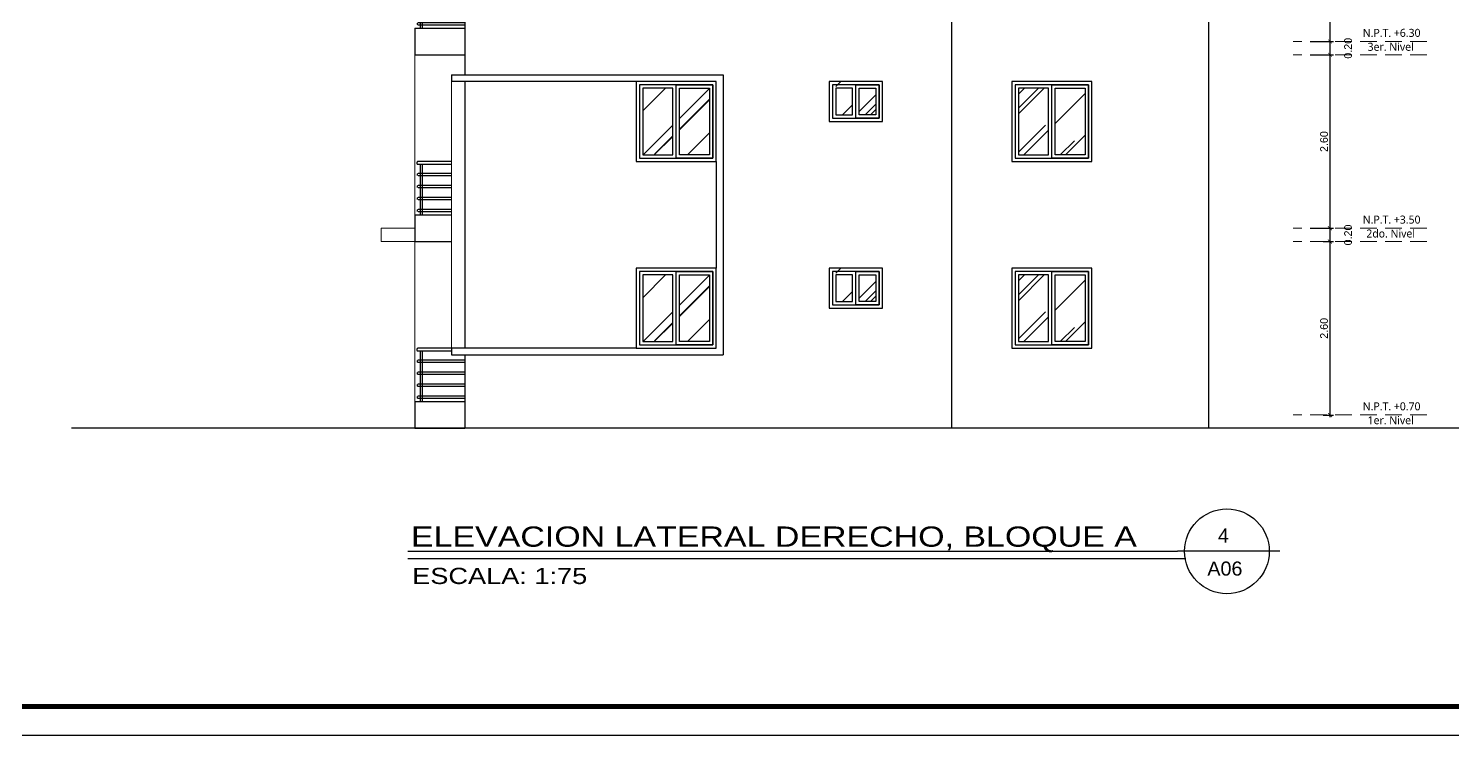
# Model space of a CAD drawing. Header units: feet. Extents: x -417 to 46, y -646 to -218.
# Drawn here: x -80.6 to -59.25, y -364.25 to -353.65 of the extents above; entities that cross this region are included whole.
import ezdxf
from ezdxf.enums import TextEntityAlignment as Align

# ---------------------------------------------------------------- set-up
doc = ezdxf.new("R2010")
doc.units = ezdxf.units.FT
doc.header["$MEASUREMENT"] = 0
doc.linetypes.add('HIDDEN', pattern=[0.375, 0.25, -0.125])
for name, color, linetype, lineweight in [('arq-pisos', 251, 'Continuous', 5), ('DIM-COTAS', 1, 'Continuous', 5), ('FURN', 2, 'Continuous', 30), ('Piso', 8, 'Continuous', 9), ('TXT', 2, 'Continuous', 9), ('VUELOS', 8, 'HIDDEN', 0)]:
    doc.layers.add(name, color=color, linetype=linetype, lineweight=lineweight)
for name, color, linetype in [('DIM', 10, 'Continuous'), ('MARCO', 7, 'Continuous'), ('MURO', 4, 'Continuous'), ('MVERDE', 3, 'Continuous'), ('PERT-VENT', 2, 'Continuous'), ('textos', 7, 'Continuous'), ('TEXXT', 8, 'Continuous')]:
    doc.layers.add(name, color=color, linetype=linetype)
doc.styles.add('ads', font='trebuc.ttf', dxfattribs={"height": 0.14})
doc.styles.add('DAMIAN', font='arial.ttf', dxfattribs={"height": 0.12})
doc.styles.get("Standard").update_dxf_attribs({"font": 'arial.ttf', "height": 0.115})
doc.dimstyles.new('KEILY', dxfattribs={"dimtxt": 0.115, "dimasz": 0.06, "dimexe": 0.05, "dimexo": 0.2, "dimgap": 0.03, "dimtad": 1, "dimzin": 1, "dimdsep": 46, "dimtxsty": 'Standard', "dimblk": 'ARCHTICK', "dimcen": 2.5, "dimdle": 0.03, "dimclrd": 256, "dimclre": 256, "dimclrt": 7, "dimadec": 0, "dimazin": 0, "dimtfac": 1, "dimtmove": 2, "dimatfit": 3, "dimfxl": 0.2, "dimfxlon": 1, "dimtolj": 1, "dimtzin": 1, "dimarcsym": 0})
pattern_1 = [(45, (94.53634, 8.3742), (0.5939697, 1.5839192), [10.5, -1.4, 3.5, -0.7]), (45, (94.9472, 9.28), (-1.1532912, 0.1633417), [2.1, -0.231, 4.2, -0.525]), (45, (94.3631, 9.04245), (2.2422356, 2.90550176), [5.6, -0.98, 2.8, -0.7])]
pattern_2 = [(45, (94.53634, 11.1742), (0.5939697, 1.5839192), [10.5, -1.4, 3.5, -0.7]), (45, (94.9472, 12.08), (-1.1532912, 0.1633417), [2.1, -0.231, 4.2, -0.525]), (45, (94.3631, 11.84245), (2.2422356, 2.90550176), [5.6, -0.98, 2.8, -0.7])]
pattern_3 = [(45, (90.1763, 8.3742), (0.5939697, 1.5839192), [10.5, -1.4, 3.5, -0.7]), (45, (90.5871, 9.28), (-1.1532912, 0.1633417), [2.1, -0.231, 4.2, -0.525]), (45, (90.00306, 9.04245), (2.2422356, 2.90550176), [5.6, -0.98, 2.8, -0.7])]
pattern_4 = [(45, (90.1763, 11.1742), (0.5939697, 1.5839192), [10.5, -1.4, 3.5, -0.7]), (45, (90.5871, 12.08), (-1.1532912, 0.1633417), [2.1, -0.231, 4.2, -0.525]), (45, (90.00306, 11.84245), (2.2422356, 2.90550176), [5.6, -0.98, 2.8, -0.7])]

# ---------------------------------------------------------------- blocks, each defined once
blk = doc.blocks.new('A$C6610092E')
at = {"layer": 'FURN', "color": 8}
for p, q in [((0, 1.2), (0.5, 1.2)), ((0.5, 1.16), (0, 1.16)), ((0.437, 1.16), (0.437, 0.4)), ((0.462, 0.4), (0.462, 1.16)), ((0.5, 1.16), (0.487, 1.16)), ((0.5, 1.16), (0.487, 1.16)), ((0.512, 1.16), (0.5, 1.16)), ((0.512, 1.16), (0.5, 1.16)), ((0, 1.02), (0.5, 1.02)), ((0.5, 0.99), (0, 0.99)), ((0, 0.84), (0.5, 0.84)), ((0.5, 0.81), (0, 0.81)), ((0, 0.66), (0.5, 0.66)), ((0.5, 0.63), (0, 0.63)), ((0, 0.48), (0.5, 0.48)), ((0.5, 0.45), (0, 0.45))]:
    blk.add_line(p, q, dxfattribs=at)
at = {"layer": 'FURN', "color": 7}
for p, q in [((0.55, 0.4), (0, 0.4)), ((0.55, 0.4), (0.55, 0)), ((0.55, 0), (0, 0))]:
    blk.add_line(p, q, dxfattribs=at)
at = {"layer": 'FURN', "color": 8}
for points, knots in [([(0.5, 1.2), (0.5, 1.2), (0.501, 1.2), (0.503, 1.2), (0.504, 1.2), (0.505, 1.199), (0.506, 1.199), (0.508, 1.198), (0.509, 1.198), (0.51, 1.197), (0.511, 1.197), (0.513, 1.196), (0.514, 1.194), (0.515, 1.193), (0.516, 1.192), (0.517, 1.19), (0.519, 1.188), (0.52, 1.184), (0.52, 1.182), (0.52, 1.18)], [0.5, 0.5, 0.5, 0.5, 0.5208333, 0.5416667, 0.5625, 0.5833333, 0.6041667, 0.625, 0.6458333, 0.6666667, 0.6875, 0.7083333, 0.75, 0.7708333, 0.7916667, 0.8333333, 0.875, 0.9166667, 1, 1, 1, 1]), ([(0.52, 1.18), (0.52, 1.178), (0.52, 1.176), (0.519, 1.172), (0.517, 1.17), (0.516, 1.168), (0.515, 1.167), (0.514, 1.166), (0.512, 1.164), (0.51, 1.163), (0.509, 1.162), (0.508, 1.162), (0.506, 1.161), (0.505, 1.161), (0.504, 1.16), (0.503, 1.16), (0.501, 1.16), (0.5, 1.16), (0.5, 1.16)], [0, 0, 0, 0, 0.0833333, 0.125, 0.1666667, 0.2083333, 0.2291667, 0.25, 0.2916667, 0.3333333, 0.3541667, 0.375, 0.3958333, 0.4166667, 0.4375, 0.4583333, 0.4791667, 0.5, 0.5, 0.5, 0.5]), ([(0.509, 1.017), (0.509, 1.017), (0.509, 1.017), (0.51, 1.016), (0.511, 1.015), (0.512, 1.014), (0.513, 1.013), (0.514, 1.011), (0.515, 1.008), (0.515, 1.006), (0.515, 1.005)], [0.6945014, 0.6945014, 0.6945014, 0.6945014, 0.7083333, 0.75, 0.7708333, 0.7916667, 0.8333333, 0.875, 0.9166667, 1, 1, 1, 1]), ([(0.515, 1.005), (0.515, 1.004), (0.515, 1.002), (0.514, 0.999), (0.513, 0.997), (0.512, 0.996), (0.511, 0.995), (0.51, 0.994), (0.509, 0.993), (0.509, 0.993), (0.509, 0.993)], [0, 0, 0, 0, 0.0833333, 0.125, 0.1666667, 0.2083333, 0.2291667, 0.25, 0.2916667, 0.3054986, 0.3054986, 0.3054986, 0.3054986]), ([(0.509, 0.837), (0.509, 0.837), (0.509, 0.837), (0.51, 0.836), (0.511, 0.835), (0.512, 0.834), (0.513, 0.833), (0.514, 0.831), (0.515, 0.828), (0.515, 0.826), (0.515, 0.825)], [0.6945014, 0.6945014, 0.6945014, 0.6945014, 0.7083333, 0.75, 0.7708333, 0.7916667, 0.8333333, 0.875, 0.9166667, 1, 1, 1, 1]), ([(0.515, 0.825), (0.515, 0.824), (0.515, 0.822), (0.514, 0.819), (0.513, 0.817), (0.512, 0.816), (0.511, 0.815), (0.51, 0.814), (0.509, 0.813), (0.509, 0.813), (0.509, 0.813)], [0, 0, 0, 0, 0.0833333, 0.125, 0.1666667, 0.2083333, 0.2291667, 0.25, 0.2916667, 0.3054986, 0.3054986, 0.3054986, 0.3054986]), ([(0.509, 0.657), (0.509, 0.657), (0.509, 0.657), (0.51, 0.656), (0.511, 0.655), (0.512, 0.654), (0.513, 0.653), (0.514, 0.651), (0.515, 0.648), (0.515, 0.646), (0.515, 0.645)], [0.6945014, 0.6945014, 0.6945014, 0.6945014, 0.7083333, 0.75, 0.7708333, 0.7916667, 0.8333333, 0.875, 0.9166667, 1, 1, 1, 1]), ([(0.515, 0.645), (0.515, 0.644), (0.515, 0.642), (0.514, 0.639), (0.513, 0.637), (0.512, 0.636), (0.511, 0.635), (0.51, 0.634), (0.509, 0.633), (0.509, 0.633), (0.509, 0.633)], [0, 0, 0, 0, 0.0833333, 0.125, 0.1666667, 0.2083333, 0.2291667, 0.25, 0.2916667, 0.3054986, 0.3054986, 0.3054986, 0.3054986]), ([(0.509, 0.477), (0.509, 0.477), (0.509, 0.477), (0.51, 0.476), (0.511, 0.475), (0.512, 0.474), (0.513, 0.473), (0.514, 0.471), (0.515, 0.468), (0.515, 0.466), (0.515, 0.465)], [0.6945014, 0.6945014, 0.6945014, 0.6945014, 0.7083333, 0.75, 0.7708333, 0.7916667, 0.8333333, 0.875, 0.9166667, 1, 1, 1, 1]), ([(0.515, 0.465), (0.515, 0.464), (0.515, 0.462), (0.514, 0.459), (0.513, 0.457), (0.512, 0.456), (0.511, 0.455), (0.51, 0.454), (0.509, 0.453), (0.509, 0.453), (0.509, 0.453)], [0, 0, 0, 0, 0.0833333, 0.125, 0.1666667, 0.2083333, 0.2291667, 0.25, 0.2916667, 0.3054986, 0.3054986, 0.3054986, 0.3054986])]:
    blk.add_open_spline(points, degree=3, knots=knots, dxfattribs=at)
blk = doc.blocks.new('A$C6C0D2991')
at = {"layer": 'FURN', "color": 8}
for p, q in [((0.2, 1.2), (0.7, 1.2)), ((0.7, 1.16), (0.2, 1.16)), ((0.637, 1.16), (0.637, 0.4)), ((0.662, 0.4), (0.662, 1.16)), ((0.7, 1.16), (0.687, 1.16)), ((0.7, 1.16), (0.687, 1.16)), ((0.712, 1.16), (0.7, 1.16)), ((0.712, 1.16), (0.7, 1.16)), ((0, 1.02), (0.7, 1.02)), ((0.7, 0.99), (0, 0.99)), ((0, 0.84), (0.7, 0.84)), ((0.7, 0.81), (0, 0.81)), ((0, 0.66), (0.7, 0.66)), ((0.7, 0.63), (0, 0.63)), ((0, 0.48), (0.7, 0.48)), ((0.7, 0.45), (0, 0.45))]:
    blk.add_line(p, q, dxfattribs=at)
at = {"layer": 'FURN', "color": 7}
for p, q in [((0.75, 0.4), (0, 0.4)), ((0.75, 0.4), (0.75, 0)), ((0.75, 0), (0, 0))]:
    blk.add_line(p, q, dxfattribs=at)
at = {"layer": 'FURN', "color": 8}
for points, knots in [([(0.7, 1.2), (0.7, 1.2), (0.701, 1.2), (0.703, 1.2), (0.704, 1.2), (0.705, 1.199), (0.706, 1.199), (0.708, 1.198), (0.709, 1.198), (0.71, 1.197), (0.711, 1.197), (0.713, 1.196), (0.714, 1.194), (0.715, 1.193), (0.716, 1.192), (0.717, 1.19), (0.719, 1.188), (0.72, 1.184), (0.72, 1.182), (0.72, 1.18)], [0.5, 0.5, 0.5, 0.5, 0.5208333, 0.5416667, 0.5625, 0.5833333, 0.6041667, 0.625, 0.6458333, 0.6666667, 0.6875, 0.7083333, 0.75, 0.7708333, 0.7916667, 0.8333333, 0.875, 0.9166667, 1, 1, 1, 1]), ([(0.72, 1.18), (0.72, 1.178), (0.72, 1.176), (0.719, 1.172), (0.717, 1.17), (0.716, 1.168), (0.715, 1.167), (0.714, 1.166), (0.712, 1.164), (0.71, 1.163), (0.709, 1.162), (0.708, 1.162), (0.706, 1.161), (0.705, 1.161), (0.704, 1.16), (0.703, 1.16), (0.701, 1.16), (0.7, 1.16), (0.7, 1.16)], [0, 0, 0, 0, 0.0833333, 0.125, 0.1666667, 0.2083333, 0.2291667, 0.25, 0.2916667, 0.3333333, 0.3541667, 0.375, 0.3958333, 0.4166667, 0.4375, 0.4583333, 0.4791667, 0.5, 0.5, 0.5, 0.5]), ([(0.709, 1.017), (0.709, 1.017), (0.709, 1.017), (0.71, 1.016), (0.711, 1.015), (0.712, 1.014), (0.713, 1.013), (0.714, 1.011), (0.715, 1.008), (0.715, 1.006), (0.715, 1.005)], [0.6945014, 0.6945014, 0.6945014, 0.6945014, 0.7083333, 0.75, 0.7708333, 0.7916667, 0.8333333, 0.875, 0.9166667, 1, 1, 1, 1]), ([(0.715, 1.005), (0.715, 1.004), (0.715, 1.002), (0.714, 0.999), (0.713, 0.997), (0.712, 0.996), (0.711, 0.995), (0.71, 0.994), (0.709, 0.993), (0.709, 0.993), (0.709, 0.993)], [0, 0, 0, 0, 0.0833333, 0.125, 0.1666667, 0.2083333, 0.2291667, 0.25, 0.2916667, 0.3054986, 0.3054986, 0.3054986, 0.3054986]), ([(0.709, 0.837), (0.709, 0.837), (0.709, 0.837), (0.71, 0.836), (0.711, 0.835), (0.712, 0.834), (0.713, 0.833), (0.714, 0.831), (0.715, 0.828), (0.715, 0.826), (0.715, 0.825)], [0.6945014, 0.6945014, 0.6945014, 0.6945014, 0.7083333, 0.75, 0.7708333, 0.7916667, 0.8333333, 0.875, 0.9166667, 1, 1, 1, 1]), ([(0.715, 0.825), (0.715, 0.824), (0.715, 0.822), (0.714, 0.819), (0.713, 0.817), (0.712, 0.816), (0.711, 0.815), (0.71, 0.814), (0.709, 0.813), (0.709, 0.813), (0.709, 0.813)], [0, 0, 0, 0, 0.0833333, 0.125, 0.1666667, 0.2083333, 0.2291667, 0.25, 0.2916667, 0.3054986, 0.3054986, 0.3054986, 0.3054986]), ([(0.709, 0.657), (0.709, 0.657), (0.709, 0.657), (0.71, 0.656), (0.711, 0.655), (0.712, 0.654), (0.713, 0.653), (0.714, 0.651), (0.715, 0.648), (0.715, 0.646), (0.715, 0.645)], [0.6945014, 0.6945014, 0.6945014, 0.6945014, 0.7083333, 0.75, 0.7708333, 0.7916667, 0.8333333, 0.875, 0.9166667, 1, 1, 1, 1]), ([(0.715, 0.645), (0.715, 0.644), (0.715, 0.642), (0.714, 0.639), (0.713, 0.637), (0.712, 0.636), (0.711, 0.635), (0.71, 0.634), (0.709, 0.633), (0.709, 0.633), (0.709, 0.633)], [0, 0, 0, 0, 0.0833333, 0.125, 0.1666667, 0.2083333, 0.2291667, 0.25, 0.2916667, 0.3054986, 0.3054986, 0.3054986, 0.3054986]), ([(0.709, 0.477), (0.709, 0.477), (0.709, 0.477), (0.71, 0.476), (0.711, 0.475), (0.712, 0.474), (0.713, 0.473), (0.714, 0.471), (0.715, 0.468), (0.715, 0.466), (0.715, 0.465)], [0.6945014, 0.6945014, 0.6945014, 0.6945014, 0.7083333, 0.75, 0.7708333, 0.7916667, 0.8333333, 0.875, 0.9166667, 1, 1, 1, 1]), ([(0.715, 0.465), (0.715, 0.464), (0.715, 0.462), (0.714, 0.459), (0.713, 0.457), (0.712, 0.456), (0.711, 0.455), (0.71, 0.454), (0.709, 0.453), (0.709, 0.453), (0.709, 0.453)], [0, 0, 0, 0, 0.0833333, 0.125, 0.1666667, 0.2083333, 0.2291667, 0.25, 0.2916667, 0.3054986, 0.3054986, 0.3054986, 0.3054986])]:
    blk.add_open_spline(points, degree=3, knots=knots, dxfattribs=at)
blk = doc.blocks.new('A$C4D2820DB')
at = {"layer": 'FURN', "color": 8}
for p, q in [((0.2, 1.2), (0.7, 1.2)), ((0.7, 1.16), (0.2, 1.16)), ((0.637, 1.16), (0.637, 0.4)), ((0.662, 0.4), (0.662, 1.16)), ((0.7, 1.16), (0.687, 1.16)), ((0.7, 1.16), (0.687, 1.16)), ((0.712, 1.16), (0.7, 1.16)), ((0.712, 1.16), (0.7, 1.16)), ((0, 1.02), (0.7, 1.02)), ((0.7, 0.99), (0, 0.99)), ((0, 0.84), (0.7, 0.84)), ((0.7, 0.81), (0, 0.81)), ((0, 0.66), (0.7, 0.66)), ((0.7, 0.63), (0, 0.63)), ((0, 0.48), (0.7, 0.48)), ((0.7, 0.45), (0, 0.45))]:
    blk.add_line(p, q, dxfattribs=at)
at = {"layer": 'FURN', "color": 7}
for p, q in [((0.75, 0.4), (0, 0.4)), ((0.75, 0.4), (0.75, 0)), ((0.75, 0), (0, 0))]:
    blk.add_line(p, q, dxfattribs=at)
at = {"layer": 'FURN', "color": 8}
for points, knots in [([(0.7, 1.2), (0.7, 1.2), (0.701, 1.2), (0.703, 1.2), (0.704, 1.2), (0.705, 1.199), (0.706, 1.199), (0.708, 1.198), (0.709, 1.198), (0.71, 1.197), (0.711, 1.197), (0.713, 1.196), (0.714, 1.194), (0.715, 1.193), (0.716, 1.192), (0.717, 1.19), (0.719, 1.188), (0.72, 1.184), (0.72, 1.182), (0.72, 1.18)], [0.5, 0.5, 0.5, 0.5, 0.5208333, 0.5416667, 0.5625, 0.5833333, 0.6041667, 0.625, 0.6458333, 0.6666667, 0.6875, 0.7083333, 0.75, 0.7708333, 0.7916667, 0.8333333, 0.875, 0.9166667, 1, 1, 1, 1]), ([(0.72, 1.18), (0.72, 1.178), (0.72, 1.176), (0.719, 1.172), (0.717, 1.17), (0.716, 1.168), (0.715, 1.167), (0.714, 1.166), (0.712, 1.164), (0.71, 1.163), (0.709, 1.162), (0.708, 1.162), (0.706, 1.161), (0.705, 1.161), (0.704, 1.16), (0.703, 1.16), (0.701, 1.16), (0.7, 1.16), (0.7, 1.16)], [0, 0, 0, 0, 0.0833333, 0.125, 0.1666667, 0.2083333, 0.2291667, 0.25, 0.2916667, 0.3333333, 0.3541667, 0.375, 0.3958333, 0.4166667, 0.4375, 0.4583333, 0.4791667, 0.5, 0.5, 0.5, 0.5]), ([(0.709, 1.017), (0.709, 1.017), (0.709, 1.017), (0.71, 1.016), (0.711, 1.015), (0.712, 1.014), (0.713, 1.013), (0.714, 1.011), (0.715, 1.008), (0.715, 1.006), (0.715, 1.005)], [0.6945014, 0.6945014, 0.6945014, 0.6945014, 0.7083333, 0.75, 0.7708333, 0.7916667, 0.8333333, 0.875, 0.9166667, 1, 1, 1, 1]), ([(0.715, 1.005), (0.715, 1.004), (0.715, 1.002), (0.714, 0.999), (0.713, 0.997), (0.712, 0.996), (0.711, 0.995), (0.71, 0.994), (0.709, 0.993), (0.709, 0.993), (0.709, 0.993)], [0, 0, 0, 0, 0.0833333, 0.125, 0.1666667, 0.2083333, 0.2291667, 0.25, 0.2916667, 0.3054986, 0.3054986, 0.3054986, 0.3054986]), ([(0.709, 0.837), (0.709, 0.837), (0.709, 0.837), (0.71, 0.836), (0.711, 0.835), (0.712, 0.834), (0.713, 0.833), (0.714, 0.831), (0.715, 0.828), (0.715, 0.826), (0.715, 0.825)], [0.6945014, 0.6945014, 0.6945014, 0.6945014, 0.7083333, 0.75, 0.7708333, 0.7916667, 0.8333333, 0.875, 0.9166667, 1, 1, 1, 1]), ([(0.715, 0.825), (0.715, 0.824), (0.715, 0.822), (0.714, 0.819), (0.713, 0.817), (0.712, 0.816), (0.711, 0.815), (0.71, 0.814), (0.709, 0.813), (0.709, 0.813), (0.709, 0.813)], [0, 0, 0, 0, 0.0833333, 0.125, 0.1666667, 0.2083333, 0.2291667, 0.25, 0.2916667, 0.3054986, 0.3054986, 0.3054986, 0.3054986]), ([(0.709, 0.657), (0.709, 0.657), (0.709, 0.657), (0.71, 0.656), (0.711, 0.655), (0.712, 0.654), (0.713, 0.653), (0.714, 0.651), (0.715, 0.648), (0.715, 0.646), (0.715, 0.645)], [0.6945014, 0.6945014, 0.6945014, 0.6945014, 0.7083333, 0.75, 0.7708333, 0.7916667, 0.8333333, 0.875, 0.9166667, 1, 1, 1, 1]), ([(0.715, 0.645), (0.715, 0.644), (0.715, 0.642), (0.714, 0.639), (0.713, 0.637), (0.712, 0.636), (0.711, 0.635), (0.71, 0.634), (0.709, 0.633), (0.709, 0.633), (0.709, 0.633)], [0, 0, 0, 0, 0.0833333, 0.125, 0.1666667, 0.2083333, 0.2291667, 0.25, 0.2916667, 0.3054986, 0.3054986, 0.3054986, 0.3054986]), ([(0.709, 0.477), (0.709, 0.477), (0.709, 0.477), (0.71, 0.476), (0.711, 0.475), (0.712, 0.474), (0.713, 0.473), (0.714, 0.471), (0.715, 0.468), (0.715, 0.466), (0.715, 0.465)], [0.6945014, 0.6945014, 0.6945014, 0.6945014, 0.7083333, 0.75, 0.7708333, 0.7916667, 0.8333333, 0.875, 0.9166667, 1, 1, 1, 1]), ([(0.715, 0.465), (0.715, 0.464), (0.715, 0.462), (0.714, 0.459), (0.713, 0.457), (0.712, 0.456), (0.711, 0.455), (0.71, 0.454), (0.709, 0.453), (0.709, 0.453), (0.709, 0.453)], [0, 0, 0, 0, 0.0833333, 0.125, 0.1666667, 0.2083333, 0.2291667, 0.25, 0.2916667, 0.3054986, 0.3054986, 0.3054986, 0.3054986])]:
    blk.add_open_spline(points, degree=3, knots=knots, dxfattribs=at)
blk = doc.blocks.new('_ArchTick')
at = {"layer": 'DIM-COTAS', "color": 0, "const_width": 0.15}
blk.add_lwpolyline([(-0.5, -0.5), (0.5, 0.5)], dxfattribs=at)
blk = doc.blocks.new('*D2526')
at = {"layer": 'Defpoints', "color": 0, "transparency": 16777216}
for p in [(-61.395, -356.842), (-61.09, -356.842), (-61.395, -359.442)]:
    blk.add_point(p, dxfattribs=at)
at = {"layer": 'DIM', "lineweight": -2, "transparency": 16777216}
for p, q in [((-61.195, -356.842), (-61.04, -356.842)), ((-61.09, -359.472), (-61.09, -356.812)), ((-61.195, -359.442), (-61.04, -359.442))]:
    blk.add_line(p, q, dxfattribs=at)
at = {"layer": 'DIM', "lineweight": -2, "transparency": 16777216, "xscale": 0.06, "yscale": 0.06, "zscale": 0.06}
for p, rotation in [((-61.09, -356.842), 90), ((-61.09, -359.442), 270)]:
    blk.add_blockref('_ArchTick', p, dxfattribs=dict(at, rotation=rotation))
at = {"layer": 'DIM', "color": 7, "transparency": 16777216, "insert": (-61.179, -358.142), "char_height": 0.115, "attachment_point": 5, "rotation": 90}
blk.add_mtext('\\A1;2.60', dxfattribs=at)
blk = doc.blocks.new('*D2527')
at = {"layer": 'Defpoints', "color": 0, "transparency": 16777216}
for p in [(-61.882, -356.642), (-61.09, -356.642), (-61.395, -356.842)]:
    blk.add_point(p, dxfattribs=at)
at = {"layer": 'DIM', "lineweight": -2, "transparency": 16777216}
for p, q in [((-61.39, -356.642), (-61.04, -356.642)), ((-61.09, -356.872), (-61.09, -356.612)), ((-61.195, -356.842), (-61.04, -356.842))]:
    blk.add_line(p, q, dxfattribs=at)
at = {"layer": 'DIM', "lineweight": -2, "transparency": 16777216, "xscale": 0.06, "yscale": 0.06, "zscale": 0.06}
for p, rotation in [((-61.09, -356.642), 90), ((-61.09, -356.842), 270)]:
    blk.add_blockref('_ArchTick', p, dxfattribs=dict(at, rotation=rotation))
at = {"layer": 'DIM', "color": 7, "transparency": 16777216, "insert": (-60.819, -356.742), "char_height": 0.115, "attachment_point": 5, "rotation": 90}
blk.add_mtext('\\A1;0.20', dxfattribs=at)
blk = doc.blocks.new('*D2528')
at = {"layer": 'Defpoints', "color": 0, "transparency": 16777216}
for p in [(-61.755, -354.042), (-61.09, -354.042), (-61.882, -356.642)]:
    blk.add_point(p, dxfattribs=at)
at = {"layer": 'DIM', "lineweight": -2, "transparency": 16777216}
for p, q in [((-61.39, -354.042), (-61.04, -354.042)), ((-61.09, -356.672), (-61.09, -354.012)), ((-61.39, -356.642), (-61.04, -356.642))]:
    blk.add_line(p, q, dxfattribs=at)
at = {"layer": 'DIM', "lineweight": -2, "transparency": 16777216, "xscale": 0.06, "yscale": 0.06, "zscale": 0.06}
for p, rotation in [((-61.09, -354.042), 90), ((-61.09, -356.642), 270)]:
    blk.add_blockref('_ArchTick', p, dxfattribs=dict(at, rotation=rotation))
at = {"layer": 'DIM', "color": 7, "transparency": 16777216, "insert": (-61.179, -355.342), "char_height": 0.115, "attachment_point": 5, "rotation": 90}
blk.add_mtext('\\A1;2.60', dxfattribs=at)
blk = doc.blocks.new('*D2529')
at = {"layer": 'Defpoints', "color": 0, "transparency": 16777216}
for p in [(-61.755, -353.842), (-61.09, -353.842), (-61.755, -354.042)]:
    blk.add_point(p, dxfattribs=at)
at = {"layer": 'DIM', "lineweight": -2, "transparency": 16777216}
for p, q in [((-61.39, -353.842), (-61.04, -353.842)), ((-61.09, -354.072), (-61.09, -353.812)), ((-61.39, -354.042), (-61.04, -354.042))]:
    blk.add_line(p, q, dxfattribs=at)
at = {"layer": 'DIM', "lineweight": -2, "transparency": 16777216, "xscale": 0.06, "yscale": 0.06, "zscale": 0.06}
for p, rotation in [((-61.09, -353.842), 90), ((-61.09, -354.042), 270)]:
    blk.add_blockref('_ArchTick', p, dxfattribs=dict(at, rotation=rotation))
at = {"layer": 'DIM', "color": 7, "transparency": 16777216, "insert": (-60.819, -353.942), "char_height": 0.115, "attachment_point": 5, "rotation": 90}
blk.add_mtext('\\A1;0.20', dxfattribs=at)
blk = doc.blocks.new('*D2530')
at = {"layer": 'Defpoints', "color": 0, "transparency": 16777216}
for p in [(-61.54, -351.242), (-61.09, -351.242), (-61.755, -353.842)]:
    blk.add_point(p, dxfattribs=at)
at = {"layer": 'DIM', "lineweight": -2, "transparency": 16777216}
for p, q in [((-61.34, -351.242), (-61.04, -351.242)), ((-61.09, -353.872), (-61.09, -351.212)), ((-61.39, -353.842), (-61.04, -353.842))]:
    blk.add_line(p, q, dxfattribs=at)
at = {"layer": 'DIM', "lineweight": -2, "transparency": 16777216, "xscale": 0.06, "yscale": 0.06, "zscale": 0.06}
for p, rotation in [((-61.09, -351.242), 90), ((-61.09, -353.842), 270)]:
    blk.add_blockref('_ArchTick', p, dxfattribs=dict(at, rotation=rotation))
at = {"layer": 'DIM', "color": 7, "transparency": 16777216, "insert": (-61.179, -352.542), "char_height": 0.115, "attachment_point": 5, "rotation": 90}
blk.add_mtext('\\A1;2.60', dxfattribs=at)

msp = doc.modelspace()

# ---------------------------------------------------------------- hatches: boundary and pattern name
at = {"layer": 'arq-pisos'}
h = msp.add_hatch(dxfattribs=at)
h.set_pattern_fill('AR-RROOF', color=256, scale=0.7, angle=45)
h.set_pattern_definition(pattern_2)
h.paths.add_polyline_path([(-71.392, -355.5415), (-70.942, -355.5415), (-70.942, -354.5415), (-71.392, -354.5415)])
h = msp.add_hatch(dxfattribs=at)
h.set_pattern_fill('AR-RROOF', color=256, scale=0.7, angle=45)
h.set_pattern_definition(pattern_2)
h.paths.add_polyline_path([(-70.392, -355.5415), (-70.842, -355.5415), (-70.842, -354.5415), (-70.392, -354.5415)])
h = msp.add_hatch(dxfattribs=at)
h.set_pattern_fill('AR-RROOF', color=256, scale=0.7, angle=45)
h.set_pattern_definition([(45, (145.5841, 11.2742), (0.5939697, 1.5839192), [10.5, -1.4, 3.5, -0.7]), (45, (145.9949, 12.18), (-1.1532912, 0.1633417), [2.1, -0.231, 4.2, -0.525]), (45, (145.41086, 11.94245), (2.2422356, 2.90550176), [5.6, -0.98, 2.8, -0.7])])
h.paths.add_polyline_path([(-68.4972, -354.9415), (-68.2472, -354.9415), (-68.2472, -354.4415), (-68.4972, -354.4415)])
h = msp.add_hatch(dxfattribs=at)
h.set_pattern_fill('AR-RROOF', color=256, scale=0.7, angle=45)
h.set_pattern_definition([(45, (145.7841, 11.2742), (0.5939697, 1.5839192), [10.5, -1.4, 3.5, -0.7]), (45, (146.1949, 12.18), (-1.1532912, 0.1633417), [2.1, -0.231, 4.2, -0.525]), (45, (145.61086, 11.94245), (2.2422356, 2.90550176), [5.6, -0.98, 2.8, -0.7])])
h.paths.add_polyline_path([(-67.8972, -354.9415), (-68.1472, -354.9415), (-68.1472, -354.4415), (-67.8972, -354.4415)])
h = msp.add_hatch(dxfattribs=at)
h.set_pattern_fill('AR-RROOF', color=256, scale=0.7, angle=45)
h.set_pattern_definition(pattern_4)
h.paths.add_polyline_path([(-65.7592, -355.5415), (-65.3092, -355.5415), (-65.3092, -354.5415), (-65.7592, -354.5415)])
h = msp.add_hatch(dxfattribs=at)
h.set_pattern_fill('AR-RROOF', color=256, scale=0.7, angle=45)
h.set_pattern_definition(pattern_4)
h.paths.add_polyline_path([(-64.7592, -355.5415), (-65.2092, -355.5415), (-65.2092, -354.5415), (-64.7592, -354.5415)])
h = msp.add_hatch(dxfattribs=at)
h.set_pattern_fill('AR-RROOF', color=256, scale=0.7, angle=45)
h.set_pattern_definition(pattern_1)
h.paths.add_polyline_path([(-71.392, -358.3415), (-70.942, -358.3415), (-70.942, -357.3415), (-71.392, -357.3415)])
h = msp.add_hatch(dxfattribs=at)
h.set_pattern_fill('AR-RROOF', color=256, scale=0.7, angle=45)
h.set_pattern_definition(pattern_1)
h.paths.add_polyline_path([(-70.392, -358.3415), (-70.842, -358.3415), (-70.842, -357.3415), (-70.392, -357.3415)])
h = msp.add_hatch(dxfattribs=at)
h.set_pattern_fill('AR-RROOF', color=256, scale=0.7, angle=45)
h.set_pattern_definition([(45, (145.5841, 8.4742), (0.5939697, 1.5839192), [10.5, -1.4, 3.5, -0.7]), (45, (145.9949, 9.38), (-1.1532912, 0.1633417), [2.1, -0.231, 4.2, -0.525]), (45, (145.41086, 9.14245), (2.2422356, 2.90550176), [5.6, -0.98, 2.8, -0.7])])
h.paths.add_polyline_path([(-68.4972, -357.7415), (-68.2472, -357.7415), (-68.2472, -357.2415), (-68.4972, -357.2415)])
h = msp.add_hatch(dxfattribs=at)
h.set_pattern_fill('AR-RROOF', color=256, scale=0.7, angle=45)
h.set_pattern_definition([(45, (145.7841, 8.4742), (0.5939697, 1.5839192), [10.5, -1.4, 3.5, -0.7]), (45, (146.1949, 9.38), (-1.1532912, 0.1633417), [2.1, -0.231, 4.2, -0.525]), (45, (145.61086, 9.14245), (2.2422356, 2.90550176), [5.6, -0.98, 2.8, -0.7])])
h.paths.add_polyline_path([(-67.8972, -357.7415), (-68.1472, -357.7415), (-68.1472, -357.2415), (-67.8972, -357.2415)])
h = msp.add_hatch(dxfattribs=at)
h.set_pattern_fill('AR-RROOF', color=256, scale=0.7, angle=45)
h.set_pattern_definition(pattern_3)
h.paths.add_polyline_path([(-65.7592, -358.3415), (-65.3092, -358.3415), (-65.3092, -357.3415), (-65.7592, -357.3415)])
h = msp.add_hatch(dxfattribs=at)
h.set_pattern_fill('AR-RROOF', color=256, scale=0.7, angle=45)
h.set_pattern_definition(pattern_3)
h.paths.add_polyline_path([(-64.7592, -358.3415), (-65.2092, -358.3415), (-65.2092, -357.3415), (-64.7592, -357.3415)])

# ---------------------------------------------------------------- linework, layer by layer
msp.add_line((-74.0624, -358.5415), (-74.0624, -359.6415))
at = {"color": 13}
msp.add_line((-57.8075, -359.6415), (-79.9569, -359.6415), dxfattribs=at)
at = {"layer": 'MARCO'}
msp.add_lwpolyline([(-112.2526, -322.2481), (-47.7526, -322.2481), (-47.7526, -364.2481), (-112.2526, -364.2481)], close=True, dxfattribs=at)
at = {"layer": 'MARCO', "const_width": 0.075}
msp.add_lwpolyline([(-54.925, -322.6821), (-111.8185, -322.6821), (-111.8185, -363.8141), (-54.925, -363.8141)], close=True, dxfattribs=at)
at = {"layer": 'MURO'}
for p, q in [((-66.7647, -347.0415), (-66.7647, -359.6415)), ((-74.0624, -352.9415), (-74.0624, -354.3415)), ((-74.0624, -354.4415), (-74.0624, -358.4415))]:
    msp.add_line(p, q, dxfattribs=at)
at = {"layer": 'MVERDE'}
for p, q in [((-62.9124, -347.0415), (-62.9124, -359.6415)), ((-74.2624, -354.3415), (-70.1888, -354.3415)), ((-74.2624, -354.3415), (-74.2624, -354.4415)), ((-70.1888, -354.3415), (-70.1888, -358.5415)), ((-71.492, -354.4415), (-74.2624, -354.4415)), ((-70.292, -355.6415), (-70.292, -357.2415)), ((-74.2624, -358.4415), (-74.2624, -358.5415)), ((-71.492, -358.4415), (-74.2624, -358.4415)), ((-74.2624, -358.5415), (-70.1888, -358.5415))]:
    msp.add_line(p, q, dxfattribs=at)
at = {"layer": 'PERT-VENT'}
for p, q in [((-68.5972, -355.0415), (-67.7972, -355.0415)), ((-68.5972, -357.8415), (-67.7972, -357.8415)), ((-65.8592, -358.4415), (-64.6592, -358.4415))]:
    msp.add_line(p, q, dxfattribs=at)
for points in [[(-71.492, -355.6415), (-70.292, -355.6415), (-70.292, -354.4415), (-71.492, -354.4415)], [(-71.442, -355.5915), (-70.342, -355.5915), (-70.342, -354.4915), (-71.442, -354.4915)], [(-71.442, -355.5915), (-70.892, -355.5915), (-70.892, -354.4915), (-71.442, -354.4915)], [(-71.392, -355.5415), (-70.942, -355.5415), (-70.942, -354.5415), (-71.392, -354.5415)], [(-70.342, -355.5915), (-70.892, -355.5915), (-70.892, -354.4915), (-70.342, -354.4915)], [(-70.392, -355.5415), (-70.842, -355.5415), (-70.842, -354.5415), (-70.392, -354.5415)], [(-68.5972, -355.0415), (-67.7972, -355.0415), (-67.7972, -354.4415), (-68.5972, -354.4415)], [(-68.5472, -354.9915), (-67.8472, -354.9915), (-67.8472, -354.4915), (-68.5472, -354.4915)], [(-68.5472, -354.9915), (-68.1972, -354.9915), (-68.1972, -354.4915), (-68.5472, -354.4915)], [(-68.4972, -354.9415), (-68.2472, -354.9415), (-68.2472, -354.5415), (-68.4972, -354.5415)], [(-67.8472, -354.9915), (-68.1972, -354.9915), (-68.1972, -354.4915), (-67.8472, -354.4915)], [(-67.8972, -354.9415), (-68.1472, -354.9415), (-68.1472, -354.5415), (-67.8972, -354.5415)], [(-65.8592, -355.6415), (-64.6592, -355.6415), (-64.6592, -354.4415), (-65.8592, -354.4415)], [(-65.8092, -355.5915), (-64.7092, -355.5915), (-64.7092, -354.4915), (-65.8092, -354.4915)], [(-65.8092, -355.5915), (-65.2592, -355.5915), (-65.2592, -354.4915), (-65.8092, -354.4915)], [(-65.7592, -355.5415), (-65.3092, -355.5415), (-65.3092, -354.5415), (-65.7592, -354.5415)], [(-64.7092, -355.5915), (-65.2592, -355.5915), (-65.2592, -354.4915), (-64.7092, -354.4915)], [(-64.7592, -355.5415), (-65.2092, -355.5415), (-65.2092, -354.5415), (-64.7592, -354.5415)], [(-71.492, -358.4415), (-70.292, -358.4415), (-70.292, -357.2415), (-71.492, -357.2415)], [(-71.442, -358.3915), (-70.342, -358.3915), (-70.342, -357.2915), (-71.442, -357.2915)], [(-71.442, -358.3915), (-70.892, -358.3915), (-70.892, -357.2915), (-71.442, -357.2915)], [(-71.392, -358.3415), (-70.942, -358.3415), (-70.942, -357.3415), (-71.392, -357.3415)], [(-70.342, -358.3915), (-70.892, -358.3915), (-70.892, -357.2915), (-70.342, -357.2915)], [(-70.392, -358.3415), (-70.842, -358.3415), (-70.842, -357.3415), (-70.392, -357.3415)], [(-68.5972, -357.8415), (-67.7972, -357.8415), (-67.7972, -357.2415), (-68.5972, -357.2415)], [(-68.5472, -357.7915), (-67.8472, -357.7915), (-67.8472, -357.2915), (-68.5472, -357.2915)], [(-68.5472, -357.7915), (-68.1972, -357.7915), (-68.1972, -357.2915), (-68.5472, -357.2915)], [(-68.4972, -357.7415), (-68.2472, -357.7415), (-68.2472, -357.3415), (-68.4972, -357.3415)], [(-67.8472, -357.7915), (-68.1972, -357.7915), (-68.1972, -357.2915), (-67.8472, -357.2915)], [(-67.8972, -357.7415), (-68.1472, -357.7415), (-68.1472, -357.3415), (-67.8972, -357.3415)], [(-65.8592, -358.4415), (-64.6592, -358.4415), (-64.6592, -357.2415), (-65.8592, -357.2415)], [(-65.8092, -358.3915), (-64.7092, -358.3915), (-64.7092, -357.2915), (-65.8092, -357.2915)], [(-65.8092, -358.3915), (-65.2592, -358.3915), (-65.2592, -357.2915), (-65.8092, -357.2915)], [(-65.7592, -358.3415), (-65.3092, -358.3415), (-65.3092, -357.3415), (-65.7592, -357.3415)], [(-64.7092, -358.3915), (-65.2592, -358.3915), (-65.2592, -357.2915), (-64.7092, -357.2915)], [(-64.7592, -358.3415), (-65.2092, -358.3415), (-65.2092, -357.3415), (-64.7592, -357.3415)]]:
    msp.add_lwpolyline(points, close=True, dxfattribs=at)
at = {"layer": 'Piso'}
for p, q in [((-74.8124, -354.0415), (-74.8124, -356.4415)), ((-74.2624, -354.4415), (-74.2624, -358.4415)), ((-75.3124, -356.6415), (-75.3124, -356.8415)), ((-74.8124, -356.6415), (-75.3124, -356.6415)), ((-74.8124, -356.8415), (-75.3124, -356.8415)), ((-74.8124, -356.8415), (-74.8124, -359.2415))]:
    msp.add_line(p, q, dxfattribs=at)
at = {"layer": 'TEXXT', "color": 4}
for p in [(-74.9125, -361.4859), (-61.8417, -361.4859)]:
    msp.add_line(p, (-63.3758, -361.4859), dxfattribs=at)
at = {"layer": 'TEXXT', "color": 3}
msp.add_line((-74.9125, -361.595), (-63.2521, -361.595), dxfattribs=at)
at = {"layer": 'TEXXT', "color": 4}
msp.add_circle((-62.636, -361.4859), 0.635, dxfattribs=at)
at = {"layer": 'VUELOS'}
for p, q in [((-59.637, -353.8415), (-61.64, -353.8415)), ((-59.637, -354.0415), (-61.64, -354.0415)), ((-59.637, -356.6415), (-61.64, -356.6415)), ((-59.637, -356.8415), (-61.64, -356.8415)), ((-59.637, -359.4415), (-61.64, -359.4415))]:
    msp.add_line(p, q, dxfattribs=at)

# ---------------------------------------------------------------- block references
at = {"xscale": -1}
for name, p in [('A$C4D2820DB', (-74.0624, -354.0415)), ('A$C6610092E', (-74.2624, -356.8415)), ('A$C6C0D2991', (-74.0624, -359.6415))]:
    msp.add_blockref(name, p, dxfattribs=at)

# ---------------------------------------------------------------- texts
at = {"layer": 'textos', "color": 7, "style": 'DAMIAN', "width": 1.2}
for s, height, p in [('ELEVACION LATERAL DERECHO, BLOQUE A', 0.303465, (-74.8681, -361.4169)), (' ESCALA: 1:75', 0.242772, (-74.9623, -361.9763))]:
    msp.add_text(s, height=height, dxfattribs=at).set_placement(p)
at = {"layer": 'TEXXT', "style": 'DAMIAN'}
for s, height, p in [('4', 0.2113, (-62.6879, -361.3549)), ('A06', 0.21134, (-62.666, -361.8499))]:
    msp.add_text(s, height=height, dxfattribs=at).set_placement(p, align=Align.CENTER)
at = {"layer": 'TXT', "char_height": 0.12, "width": 3.744, "attachment_point": 2, "style": 'ads'}
for s, insert in [('N.P.T. +6.30', (-60.1662, -353.6514)), ('3er. Nivel', (-60.1805, -353.8601)), ('N.P.T. +3.50', (-60.1662, -356.4514)), ('2do. Nivel', (-60.1805, -356.6601)), ('N.P.T. +0.70', (-60.1662, -359.2514)), ('1er. Nivel', (-60.1805, -359.4601))]:
    msp.add_mtext(s, dxfattribs=dict(at, insert=insert))

# ---------------------------------------------------------------- dimensions: what is measured, and where the dimension line sits
at = {"layer": 'DIM'}
for base, p1, p2, picture, middle in [((-61.0902, -351.2415), (-61.7548, -353.8415), (-61.5399, -351.2415), '*D2530', (-61.179, -352.5415)), ((-61.0902, -353.8415), (-61.7548, -354.0415), (-61.7548, -353.8415), '*D2529', (-60.8191, -353.9415)), ((-61.0902, -354.0415), (-61.8818, -356.6415), (-61.7548, -354.0415), '*D2528', (-61.179, -355.3415)), ((-61.0902, -356.6415), (-61.3951, -356.8415), (-61.8818, -356.6415), '*D2527', (-60.8191, -356.7415)), ((-61.0902, -356.8415), (-61.3951, -359.4415), (-61.3951, -356.8415), '*D2526', (-61.179, -358.1415))]:
    dim = msp.add_linear_dim(base=base, p1=p1, p2=p2, angle=90, dimstyle='KEILY', override={"dimfxl": 0.3}, dxfattribs=at)
    dim.commit()
    dim.dimension.update_dxf_attribs({"geometry": picture, "text_midpoint": middle})

doc.saveas('drawing.dxf')
